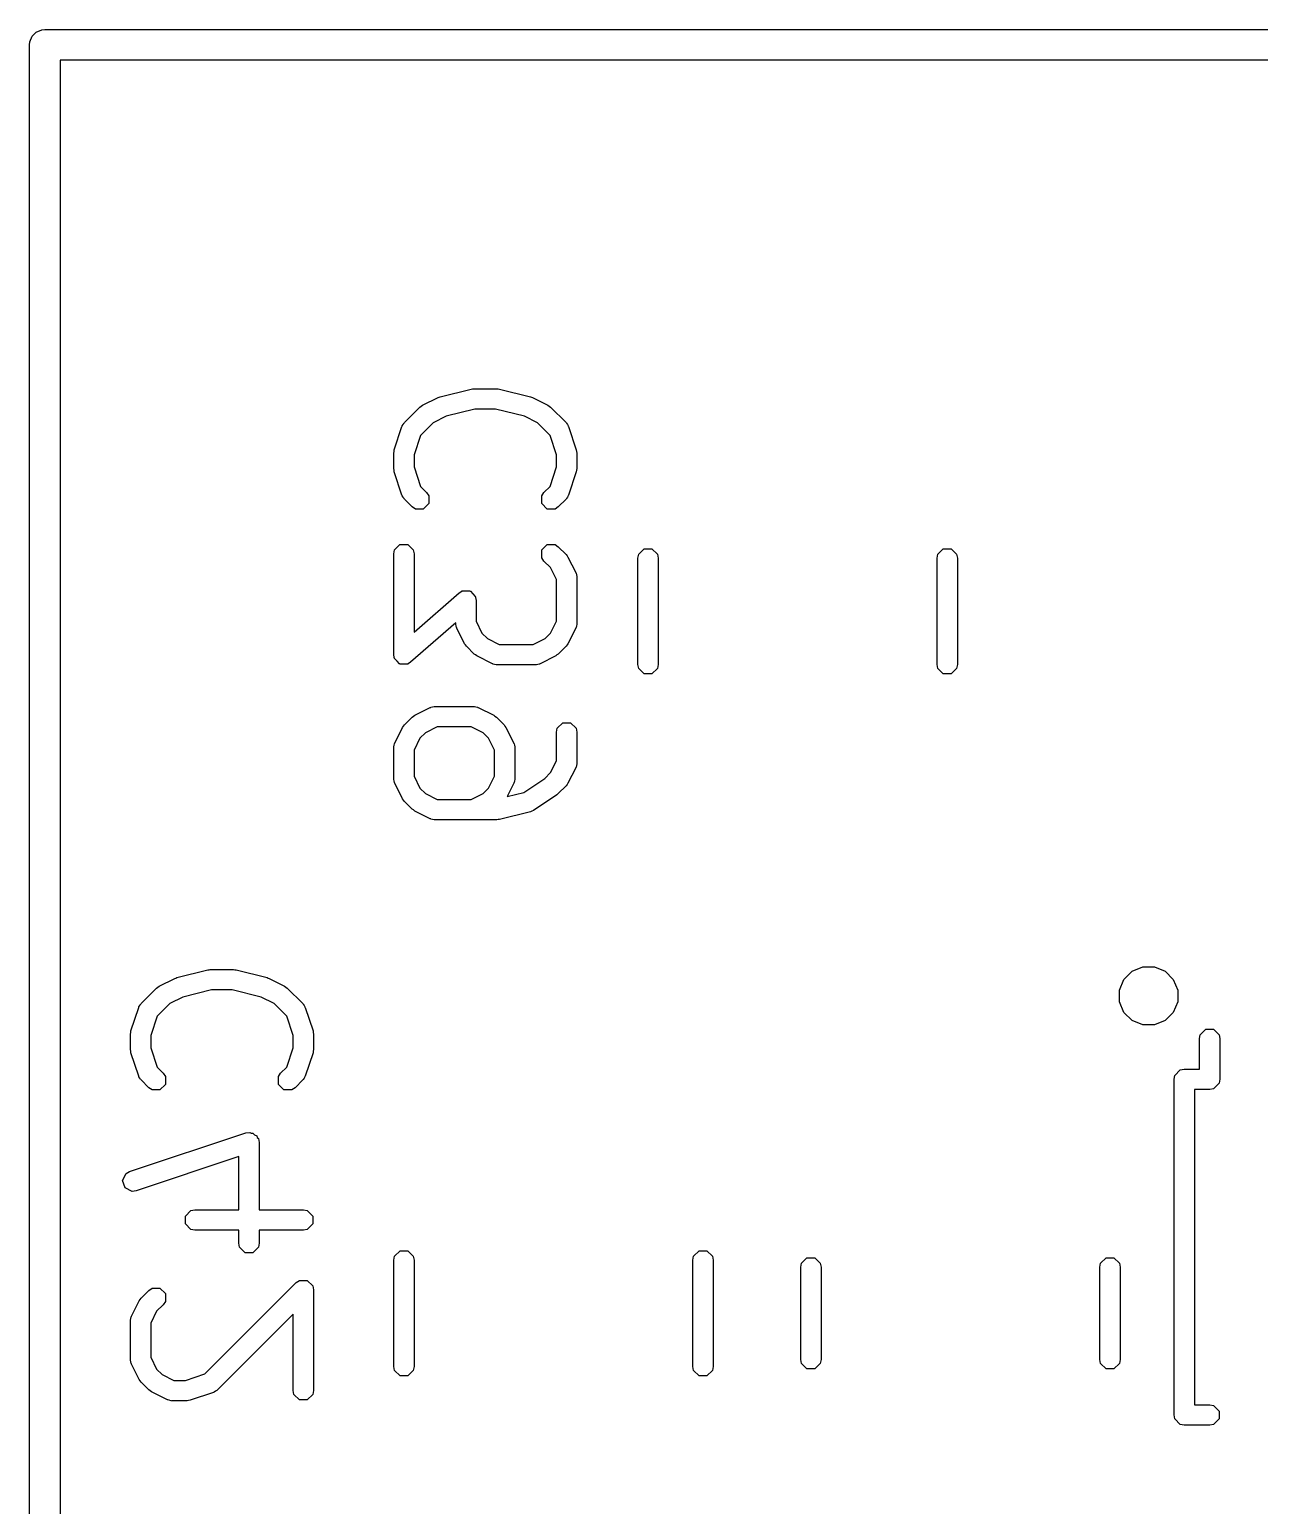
# Model space of a CAD drawing. Header units: inches. Extents: x 0.38 to 5.39, y 0.12 to 3.22.
# Drawn here: x 2.2819 to 2.5199, y 2.7489 to 3.0345 of the extents above; entities that cross this region are included whole.
import ezdxf

# ---------------------------------------------------------------- set-up
doc = ezdxf.new("R2010")
doc.units = ezdxf.units.IN
doc.header["$MEASUREMENT"] = 0
doc.layers.add('BLACK', color=250, linetype='CONTINUOUS')

msp = doc.modelspace()

# ---------------------------------------------------------------- linework, layer by layer
at = {"layer": 'BLACK', "linetype": 'CONTINUOUS'}
for p, q in [((2.28243, 3.03318), (2.28324, 3.03399)), ((2.28324, 3.03399), (2.28431, 3.03443)), ((2.28431, 3.03443), (2.28488, 3.03449)), ((2.28488, 3.03449), (2.78193, 3.03449)), ((2.28193, 3.03154), (2.28199, 3.03211)), ((2.28193, 2.53646), (2.28193, 3.03154)), ((2.28199, 3.03211), (2.28243, 3.03318)), ((2.28783, 3.02858), (2.28783, 2.53941)), ((2.77898, 3.02858), (2.28783, 3.02858)), ((2.36139, 2.96342), (2.36739, 2.96492)), ((2.36739, 2.96492), (2.36763, 2.96493)), ((2.36763, 2.96493), (2.36786, 2.96498)), ((2.36786, 2.96498), (2.37236, 2.96498)), ((2.37236, 2.96498), (2.3726, 2.96493)), ((2.3726, 2.96493), (2.37284, 2.96492)), ((2.37284, 2.96492), (2.37884, 2.96342)), ((2.35799, 2.96177), (2.36098, 2.96327)), ((2.36098, 2.96327), (2.36119, 2.96333)), ((2.36119, 2.96333), (2.36139, 2.96342)), ((2.37884, 2.96342), (2.37904, 2.96333)), ((2.37904, 2.96333), (2.37924, 2.96327)), ((2.37924, 2.96327), (2.38224, 2.96177)), ((2.35447, 2.95841), (2.35747, 2.96141)), ((2.35747, 2.96141), (2.35774, 2.96158)), ((2.35774, 2.96158), (2.35799, 2.96177)), ((2.36255, 2.95966), (2.36003, 2.9584)), ((2.36811, 2.96104), (2.36255, 2.95966)), ((2.37212, 2.96104), (2.36811, 2.96104)), ((2.37768, 2.95966), (2.37212, 2.96104)), ((2.3802, 2.9584), (2.37768, 2.95966)), ((2.38224, 2.96177), (2.38249, 2.96158)), ((2.38249, 2.96158), (2.38275, 2.96141)), ((2.38275, 2.96141), (2.38575, 2.95841)), ((2.3525, 2.95314), (2.354, 2.95764)), ((2.354, 2.95764), (2.35405, 2.95772)), ((2.35405, 2.95777), (2.35422, 2.95803)), ((2.35405, 2.95772), (2.35405, 2.95777)), ((2.35422, 2.95803), (2.35438, 2.9583)), ((2.35438, 2.9583), (2.35442, 2.95832)), ((2.35442, 2.95832), (2.35447, 2.95841)), ((2.36003, 2.9584), (2.35759, 2.95595)), ((2.38264, 2.95595), (2.3802, 2.9584)), ((2.38575, 2.95841), (2.38581, 2.95832)), ((2.38581, 2.95832), (2.38585, 2.9583)), ((2.38585, 2.9583), (2.38601, 2.95803)), ((2.38601, 2.95803), (2.38618, 2.95777)), ((2.38618, 2.95777), (2.38618, 2.95772)), ((2.38618, 2.95772), (2.38623, 2.95764)), ((2.38623, 2.95764), (2.38773, 2.95314)), ((2.35759, 2.95595), (2.35633, 2.95219)), ((2.38389, 2.95219), (2.38264, 2.95595)), ((2.3524, 2.95251), (2.35246, 2.95282)), ((2.3524, 2.94951), (2.3524, 2.95251)), ((2.35246, 2.95282), (2.3525, 2.95314)), ((2.35633, 2.95219), (2.35633, 2.94983)), ((2.38389, 2.94983), (2.38389, 2.95219)), ((2.38773, 2.95314), (2.38777, 2.95282)), ((2.38777, 2.95282), (2.38783, 2.95251)), ((2.38783, 2.95251), (2.38783, 2.94951)), ((2.35246, 2.9492), (2.3524, 2.94951)), ((2.3525, 2.94889), (2.35246, 2.9492)), ((2.354, 2.94439), (2.3525, 2.94889)), ((2.35633, 2.94983), (2.35759, 2.94608)), ((2.38264, 2.94608), (2.38389, 2.94983)), ((2.38773, 2.94889), (2.38623, 2.94439)), ((2.38777, 2.9492), (2.38773, 2.94889)), ((2.38783, 2.94951), (2.38777, 2.9492)), ((2.35759, 2.94608), (2.35876, 2.94491)), ((2.35876, 2.94491), (2.35918, 2.94427)), ((2.38104, 2.94427), (2.38147, 2.94491)), ((2.38147, 2.94491), (2.38264, 2.94608)), ((2.35405, 2.94431), (2.354, 2.94439)), ((2.35405, 2.94426), (2.35405, 2.94431)), ((2.35422, 2.944), (2.35405, 2.94426)), ((2.35438, 2.94373), (2.35422, 2.944)), ((2.35442, 2.94371), (2.35438, 2.94373)), ((2.35447, 2.94362), (2.35442, 2.94371)), ((2.35597, 2.94212), (2.35447, 2.94362)), ((2.35661, 2.9417), (2.35597, 2.94212)), ((2.35918, 2.94276), (2.35812, 2.9417)), ((2.35918, 2.94427), (2.35918, 2.94276)), ((2.38104, 2.94276), (2.38104, 2.94427)), ((2.38211, 2.9417), (2.38104, 2.94276)), ((2.38425, 2.94212), (2.38362, 2.9417)), ((2.38575, 2.94362), (2.38425, 2.94212)), ((2.38581, 2.94371), (2.38575, 2.94362)), ((2.38585, 2.94373), (2.38581, 2.94371)), ((2.38601, 2.944), (2.38585, 2.94373)), ((2.38618, 2.94426), (2.38601, 2.944)), ((2.38623, 2.94439), (2.38618, 2.94431)), ((2.38618, 2.94431), (2.38618, 2.94426)), ((2.35812, 2.9417), (2.35661, 2.9417)), ((2.38362, 2.9417), (2.38211, 2.9417)), ((2.3524, 2.93302), (2.35255, 2.93377)), ((2.35255, 2.93377), (2.35361, 2.93484)), ((2.35361, 2.93484), (2.35512, 2.93484)), ((2.35512, 2.93484), (2.35618, 2.93377)), ((2.35618, 2.93377), (2.35633, 2.93302)), ((2.38104, 2.93377), (2.38211, 2.93484)), ((2.38104, 2.93226), (2.38104, 2.93377)), ((2.38211, 2.93484), (2.38362, 2.93484)), ((2.38362, 2.93484), (2.38425, 2.93441)), ((2.38425, 2.93441), (2.38575, 2.93291)), ((2.3998, 2.93293), (2.40086, 2.93399)), ((2.40086, 2.93399), (2.40237, 2.93399)), ((2.40237, 2.93399), (2.40343, 2.93293)), ((2.45767, 2.93293), (2.45873, 2.93399)), ((2.45873, 2.93399), (2.46024, 2.93399)), ((2.46024, 2.93399), (2.46131, 2.93293)), ((2.3524, 2.91352), (2.3524, 2.93302)), ((2.35633, 2.93302), (2.35633, 2.91786)), ((2.38147, 2.93162), (2.38104, 2.93226)), ((2.38274, 2.93035), (2.38147, 2.93162)), ((2.38575, 2.93291), (2.38593, 2.93265)), ((2.38593, 2.93265), (2.38612, 2.9324)), ((2.38612, 2.9324), (2.38762, 2.9294)), ((2.39965, 2.93218), (2.3998, 2.93293)), ((2.39965, 2.9116), (2.39965, 2.93218)), ((2.40343, 2.93293), (2.40358, 2.93218)), ((2.40358, 2.93218), (2.40358, 2.9116)), ((2.45752, 2.93218), (2.45767, 2.93293)), ((2.45752, 2.9116), (2.45752, 2.93218)), ((2.46131, 2.93293), (2.46146, 2.93218)), ((2.46146, 2.93218), (2.46146, 2.9116)), ((2.38389, 2.92805), (2.38274, 2.93035)), ((2.38389, 2.91998), (2.38389, 2.92805)), ((2.38762, 2.9294), (2.38765, 2.9293)), ((2.38765, 2.9293), (2.38768, 2.92927)), ((2.38768, 2.92927), (2.38774, 2.92896)), ((2.38774, 2.92896), (2.38783, 2.92866)), ((2.38783, 2.92866), (2.38781, 2.92861)), ((2.38781, 2.92861), (2.38783, 2.92852)), ((2.38783, 2.92852), (2.38783, 2.91952)), ((2.35633, 2.91786), (2.36507, 2.9255)), ((2.36507, 2.9255), (2.36555, 2.92578)), ((2.36555, 2.92578), (2.36561, 2.92584)), ((2.36561, 2.92584), (2.36565, 2.92584)), ((2.36565, 2.92584), (2.36573, 2.92588)), ((2.36573, 2.92588), (2.36643, 2.92584)), ((2.36643, 2.92584), (2.36712, 2.92584)), ((2.36712, 2.92584), (2.36717, 2.92579)), ((2.36717, 2.92579), (2.36724, 2.92578)), ((2.36724, 2.92578), (2.36769, 2.92526)), ((2.36769, 2.92526), (2.36818, 2.92477)), ((2.36818, 2.92477), (2.3682, 2.92468)), ((2.3682, 2.92468), (2.36823, 2.92465)), ((2.36823, 2.92465), (2.36822, 2.92457)), ((2.36822, 2.92457), (2.36833, 2.92402)), ((2.36833, 2.92402), (2.36833, 2.91998)), ((2.3644, 2.91968), (2.35566, 2.91204)), ((2.3644, 2.91952), (2.3644, 2.91968)), ((2.36442, 2.91942), (2.3644, 2.91952)), ((2.3644, 2.91938), (2.36442, 2.91942)), ((2.36448, 2.91907), (2.3644, 2.91938)), ((2.36455, 2.91876), (2.36448, 2.91907)), ((2.36833, 2.91998), (2.36948, 2.91768)), ((2.38274, 2.91768), (2.38389, 2.91998)), ((2.38774, 2.91907), (2.38768, 2.91876)), ((2.38783, 2.91938), (2.38774, 2.91907)), ((2.38783, 2.91952), (2.38781, 2.91942)), ((2.38781, 2.91942), (2.38783, 2.91938)), ((2.36458, 2.91873), (2.36455, 2.91876)), ((2.3646, 2.91864), (2.36458, 2.91873)), ((2.3661, 2.91564), (2.3646, 2.91864)), ((2.36948, 2.91768), (2.37053, 2.91664)), ((2.37053, 2.91664), (2.37283, 2.91549)), ((2.3794, 2.91549), (2.3817, 2.91664)), ((2.3817, 2.91664), (2.38274, 2.91768)), ((2.38762, 2.91864), (2.38612, 2.91564)), ((2.38765, 2.91873), (2.38762, 2.91864)), ((2.38768, 2.91876), (2.38765, 2.91873)), ((2.35251, 2.91297), (2.3524, 2.91352)), ((2.3663, 2.91539), (2.3661, 2.91564)), ((2.36647, 2.91513), (2.3663, 2.91539)), ((2.36797, 2.91363), (2.36647, 2.91513)), ((2.36823, 2.91345), (2.36797, 2.91363)), ((2.36848, 2.91326), (2.36823, 2.91345)), ((2.37283, 2.91549), (2.3794, 2.91549)), ((2.38399, 2.91345), (2.38374, 2.91326)), ((2.38425, 2.91363), (2.38399, 2.91345)), ((2.38575, 2.91513), (2.38425, 2.91363)), ((2.38593, 2.91539), (2.38575, 2.91513)), ((2.38612, 2.91564), (2.38593, 2.91539)), ((2.3525, 2.91289), (2.35251, 2.91297)), ((2.35253, 2.91286), (2.3525, 2.91289)), ((2.35255, 2.91277), (2.35253, 2.91286)), ((2.35304, 2.91228), (2.35255, 2.91277)), ((2.35349, 2.91175), (2.35304, 2.91228)), ((2.35356, 2.91175), (2.35349, 2.91175)), ((2.35361, 2.9117), (2.35356, 2.91175)), ((2.35431, 2.9117), (2.35361, 2.9117)), ((2.355, 2.91165), (2.35431, 2.9117)), ((2.35508, 2.9117), (2.355, 2.91165)), ((2.35512, 2.9117), (2.35508, 2.9117)), ((2.35518, 2.91176), (2.35512, 2.9117)), ((2.35566, 2.91204), (2.35518, 2.91176)), ((2.37148, 2.91176), (2.36848, 2.91326)), ((2.37158, 2.91173), (2.37148, 2.91176)), ((2.37161, 2.9117), (2.37158, 2.91173)), ((2.37192, 2.91164), (2.37161, 2.9117)), ((2.37222, 2.91156), (2.37192, 2.91164)), ((2.37227, 2.91157), (2.37222, 2.91156)), ((2.37236, 2.91155), (2.37227, 2.91157)), ((2.37986, 2.91155), (2.37236, 2.91155)), ((2.37996, 2.91157), (2.37986, 2.91155)), ((2.38, 2.91156), (2.37996, 2.91157)), ((2.38031, 2.91164), (2.38, 2.91156)), ((2.38062, 2.9117), (2.38031, 2.91164)), ((2.38065, 2.91173), (2.38062, 2.9117)), ((2.38074, 2.91176), (2.38065, 2.91173)), ((2.38374, 2.91326), (2.38074, 2.91176)), ((2.3998, 2.91085), (2.39965, 2.9116)), ((2.40086, 2.90979), (2.3998, 2.91085)), ((2.40343, 2.91085), (2.40237, 2.90979)), ((2.40358, 2.9116), (2.40343, 2.91085)), ((2.45767, 2.91085), (2.45752, 2.9116)), ((2.45873, 2.90979), (2.45767, 2.91085)), ((2.46131, 2.91085), (2.46024, 2.90979)), ((2.46146, 2.9116), (2.46131, 2.91085)), ((2.40237, 2.90979), (2.40086, 2.90979)), ((2.46024, 2.90979), (2.45873, 2.90979)), ((2.35649, 2.90178), (2.35948, 2.90328)), ((2.35948, 2.90328), (2.35958, 2.90331)), ((2.35958, 2.90331), (2.35961, 2.90334)), ((2.35961, 2.90334), (2.35992, 2.9034)), ((2.35992, 2.9034), (2.36023, 2.90348)), ((2.36023, 2.90348), (2.36027, 2.90347)), ((2.36027, 2.90347), (2.36037, 2.90349)), ((2.36037, 2.90349), (2.36786, 2.90349)), ((2.36786, 2.90349), (2.36796, 2.90347)), ((2.36796, 2.90347), (2.368, 2.90348)), ((2.368, 2.90348), (2.36831, 2.9034)), ((2.36831, 2.9034), (2.36862, 2.90334)), ((2.36862, 2.90334), (2.36865, 2.90331)), ((2.36865, 2.90331), (2.36874, 2.90328)), ((2.36874, 2.90328), (2.37174, 2.90178)), ((2.35261, 2.8964), (2.35411, 2.8994)), ((2.35411, 2.8994), (2.3543, 2.89965)), ((2.3543, 2.89965), (2.35447, 2.89991)), ((2.35447, 2.89991), (2.35597, 2.90141)), ((2.35597, 2.90141), (2.35624, 2.90159)), ((2.35624, 2.90159), (2.35649, 2.90178)), ((2.36083, 2.89955), (2.35853, 2.8984)), ((2.3674, 2.89955), (2.36083, 2.89955)), ((2.3697, 2.8984), (2.3674, 2.89955)), ((2.37174, 2.90178), (2.37199, 2.90159)), ((2.37199, 2.90159), (2.37226, 2.90141)), ((2.37226, 2.90141), (2.37376, 2.89991)), ((2.37376, 2.89991), (2.37393, 2.89965)), ((2.37393, 2.89965), (2.37412, 2.8994)), ((2.37412, 2.8994), (2.37562, 2.8964)), ((2.38389, 2.89852), (2.38404, 2.89927)), ((2.38404, 2.89927), (2.38511, 2.90034)), ((2.38511, 2.90034), (2.38662, 2.90034)), ((2.38662, 2.90034), (2.38768, 2.89927)), ((2.38768, 2.89927), (2.38783, 2.89852)), ((2.35249, 2.89597), (2.35255, 2.89627)), ((2.35255, 2.89627), (2.35258, 2.89631)), ((2.35258, 2.89631), (2.35261, 2.8964)), ((2.35748, 2.89735), (2.35633, 2.89506)), ((2.35853, 2.8984), (2.35748, 2.89735)), ((2.37075, 2.89735), (2.3697, 2.8984)), ((2.37189, 2.89506), (2.37075, 2.89735)), ((2.37562, 2.8964), (2.37565, 2.89631)), ((2.37565, 2.89631), (2.37568, 2.89627)), ((2.37568, 2.89627), (2.37574, 2.89597)), ((2.38389, 2.89299), (2.38389, 2.89852)), ((2.38783, 2.89852), (2.38783, 2.89252)), ((2.3524, 2.89566), (2.35249, 2.89597)), ((2.35242, 2.89562), (2.3524, 2.89566)), ((2.3524, 2.89552), (2.35242, 2.89562)), ((2.3524, 2.88952), (2.3524, 2.89552)), ((2.35633, 2.89506), (2.35633, 2.88999)), ((2.37189, 2.88999), (2.37189, 2.89506)), ((2.37574, 2.89597), (2.37583, 2.89566)), ((2.37583, 2.89566), (2.37581, 2.89562)), ((2.37581, 2.89562), (2.37583, 2.89552)), ((2.37583, 2.89552), (2.37583, 2.88952)), ((2.38161, 2.88955), (2.38274, 2.89069)), ((2.38274, 2.89069), (2.38389, 2.89299)), ((2.38762, 2.89164), (2.38612, 2.88864)), ((2.38765, 2.89174), (2.38762, 2.89164)), ((2.38768, 2.89177), (2.38765, 2.89174)), ((2.38774, 2.89208), (2.38768, 2.89177)), ((2.38783, 2.89238), (2.38774, 2.89208)), ((2.38783, 2.89252), (2.38781, 2.89242)), ((2.38781, 2.89242), (2.38783, 2.89238)), ((2.35242, 2.88943), (2.3524, 2.88952)), ((2.3524, 2.88938), (2.35242, 2.88943)), ((2.35249, 2.88908), (2.3524, 2.88938)), ((2.35255, 2.88877), (2.35249, 2.88908)), ((2.35258, 2.88874), (2.35255, 2.88877)), ((2.35261, 2.88864), (2.35258, 2.88874)), ((2.35411, 2.88564), (2.35261, 2.88864)), ((2.35633, 2.88999), (2.35748, 2.88769)), ((2.35748, 2.88769), (2.35853, 2.88664)), ((2.3697, 2.88664), (2.37075, 2.88769)), ((2.37075, 2.88769), (2.37189, 2.88999)), ((2.37562, 2.88864), (2.37432, 2.88604)), ((2.37565, 2.88874), (2.37562, 2.88864)), ((2.37568, 2.88877), (2.37565, 2.88874)), ((2.37574, 2.88908), (2.37568, 2.88877)), ((2.37583, 2.88938), (2.37574, 2.88908)), ((2.37583, 2.88952), (2.37581, 2.88943)), ((2.37581, 2.88943), (2.37583, 2.88938)), ((2.37755, 2.88685), (2.38161, 2.88955)), ((2.38575, 2.88813), (2.38425, 2.88663)), ((2.38593, 2.88839), (2.38575, 2.88813)), ((2.38612, 2.88864), (2.38593, 2.88839)), ((2.3543, 2.88539), (2.35411, 2.88564)), ((2.35447, 2.88513), (2.3543, 2.88539)), ((2.35597, 2.88363), (2.35447, 2.88513)), ((2.35853, 2.88664), (2.36083, 2.88549)), ((2.36083, 2.88549), (2.3674, 2.88549)), ((2.3674, 2.88549), (2.3697, 2.88664)), ((2.37432, 2.88604), (2.37755, 2.88685)), ((2.38395, 2.88638), (2.37945, 2.88338)), ((2.38409, 2.88652), (2.38395, 2.88638)), ((2.38425, 2.88663), (2.38409, 2.88652)), ((2.35624, 2.88346), (2.35597, 2.88363)), ((2.35649, 2.88326), (2.35624, 2.88346)), ((2.35948, 2.88176), (2.35649, 2.88326)), ((2.37884, 2.88311), (2.37284, 2.88161)), ((2.37914, 2.88326), (2.37884, 2.88311)), ((2.37945, 2.88338), (2.37914, 2.88326)), ((2.35958, 2.88174), (2.35948, 2.88176)), ((2.35961, 2.8817), (2.35958, 2.88174)), ((2.35992, 2.88164), (2.35961, 2.8817)), ((2.36023, 2.88156), (2.35992, 2.88164)), ((2.36027, 2.88157), (2.36023, 2.88156)), ((2.36037, 2.88155), (2.36027, 2.88157)), ((2.37236, 2.88155), (2.36037, 2.88155)), ((2.3726, 2.8816), (2.37236, 2.88155)), ((2.37284, 2.88161), (2.3726, 2.8816)), ((2.30703, 2.84936), (2.31003, 2.85086)), ((2.31003, 2.85086), (2.31024, 2.85092)), ((2.31024, 2.85092), (2.31043, 2.85101)), ((2.31043, 2.85101), (2.31643, 2.85251)), ((2.31643, 2.85251), (2.31667, 2.85252)), ((2.31667, 2.85252), (2.31691, 2.85257)), ((2.31691, 2.85257), (2.32141, 2.85257)), ((2.32141, 2.85257), (2.32165, 2.85252)), ((2.32165, 2.85252), (2.32189, 2.85251)), ((2.32189, 2.85251), (2.32789, 2.85101)), ((2.32789, 2.85101), (2.32808, 2.85092)), ((2.32808, 2.85092), (2.32829, 2.85086)), ((2.32829, 2.85086), (2.33129, 2.84936)), ((2.49284, 2.8486), (2.49369, 2.85067)), ((2.49369, 2.85067), (2.49528, 2.85225)), ((2.49528, 2.85225), (2.49735, 2.85311)), ((2.49735, 2.85311), (2.49958, 2.85311)), ((2.49958, 2.85311), (2.50165, 2.85225)), ((2.50165, 2.85225), (2.50323, 2.85067)), ((2.50323, 2.85067), (2.50409, 2.8486)), ((2.30352, 2.846), (2.30652, 2.849)), ((2.30652, 2.849), (2.30678, 2.84917)), ((2.30678, 2.84917), (2.30703, 2.84936)), ((2.31715, 2.84863), (2.3116, 2.84725)), ((2.32117, 2.84863), (2.31715, 2.84863)), ((2.32672, 2.84725), (2.32117, 2.84863)), ((2.33129, 2.84936), (2.33154, 2.84917)), ((2.33154, 2.84917), (2.3318, 2.849)), ((2.3318, 2.849), (2.3348, 2.846)), ((2.49284, 2.84636), (2.49284, 2.8486)), ((2.50409, 2.8486), (2.50409, 2.84636)), ((2.30155, 2.84073), (2.30305, 2.84523)), ((2.30305, 2.84523), (2.30309, 2.84531)), ((2.30309, 2.84536), (2.30327, 2.84562)), ((2.30309, 2.84531), (2.30309, 2.84536)), ((2.30327, 2.84562), (2.30343, 2.84589)), ((2.30343, 2.84589), (2.30347, 2.84591)), ((2.30347, 2.84591), (2.30352, 2.846)), ((2.30908, 2.84599), (2.30663, 2.84354)), ((2.3116, 2.84725), (2.30908, 2.84599)), ((2.32924, 2.84599), (2.32672, 2.84725)), ((2.33169, 2.84354), (2.32924, 2.84599)), ((2.3348, 2.846), (2.33486, 2.84591)), ((2.33486, 2.84591), (2.3349, 2.84589)), ((2.3349, 2.84589), (2.33505, 2.84562)), ((2.33505, 2.84562), (2.33523, 2.84536)), ((2.33523, 2.84536), (2.33523, 2.84531)), ((2.33523, 2.84531), (2.33528, 2.84523)), ((2.33528, 2.84523), (2.33678, 2.84073)), ((2.49369, 2.84429), (2.49284, 2.84636)), ((2.50409, 2.84636), (2.50323, 2.84429)), ((2.30663, 2.84354), (2.30538, 2.83979)), ((2.33294, 2.83979), (2.33169, 2.84354)), ((2.49528, 2.84271), (2.49369, 2.84429)), ((2.49735, 2.84185), (2.49528, 2.84271)), ((2.50165, 2.84271), (2.49958, 2.84185)), ((2.50323, 2.84429), (2.50165, 2.84271)), ((2.30144, 2.8401), (2.30151, 2.84041)), ((2.30144, 2.8371), (2.30144, 2.8401)), ((2.30151, 2.84041), (2.30155, 2.84073)), ((2.30538, 2.83979), (2.30538, 2.83742)), ((2.33294, 2.83742), (2.33294, 2.83979)), ((2.33678, 2.84073), (2.33682, 2.84041)), ((2.33682, 2.84041), (2.33688, 2.8401)), ((2.33688, 2.8401), (2.33688, 2.8371)), ((2.49958, 2.84185), (2.49735, 2.84185)), ((2.50831, 2.83921), (2.50846, 2.83997)), ((2.50831, 2.83331), (2.50831, 2.83921)), ((2.50846, 2.83997), (2.50952, 2.84103)), ((2.50952, 2.84103), (2.51103, 2.84103)), ((2.51103, 2.84103), (2.51209, 2.83997)), ((2.51209, 2.83997), (2.51224, 2.83921)), ((2.51224, 2.83921), (2.51224, 2.83134)), ((2.30151, 2.8368), (2.30144, 2.8371)), ((2.30155, 2.83648), (2.30151, 2.8368)), ((2.30305, 2.83198), (2.30155, 2.83648)), ((2.30538, 2.83742), (2.30663, 2.83367)), ((2.33169, 2.83367), (2.33294, 2.83742)), ((2.33678, 2.83648), (2.33528, 2.83198)), ((2.33682, 2.8368), (2.33678, 2.83648)), ((2.33688, 2.8371), (2.33682, 2.8368)), ((2.30663, 2.83367), (2.3078, 2.8325)), ((2.33052, 2.8325), (2.33169, 2.83367)), ((2.30309, 2.8319), (2.30305, 2.83198)), ((2.30309, 2.83185), (2.30309, 2.8319)), ((2.30327, 2.83159), (2.30309, 2.83185)), ((2.30343, 2.83132), (2.30327, 2.83159)), ((2.30347, 2.8313), (2.30343, 2.83132)), ((2.30352, 2.83121), (2.30347, 2.8313)), ((2.30502, 2.82971), (2.30352, 2.83121)), ((2.3078, 2.8325), (2.30823, 2.83186)), ((2.30823, 2.83186), (2.30823, 2.83035)), ((2.33009, 2.83186), (2.33052, 2.8325)), ((2.33009, 2.83035), (2.33009, 2.83186)), ((2.3348, 2.83121), (2.3333, 2.82971)), ((2.33486, 2.8313), (2.3348, 2.83121)), ((2.3349, 2.83132), (2.33486, 2.8313)), ((2.33505, 2.83159), (2.3349, 2.83132)), ((2.33523, 2.83185), (2.33505, 2.83159)), ((2.33528, 2.83198), (2.33523, 2.8319)), ((2.33523, 2.8319), (2.33523, 2.83185)), ((2.50339, 2.83134), (2.50354, 2.83209)), ((2.50339, 2.76638), (2.50339, 2.83134)), ((2.50354, 2.83209), (2.5046, 2.83316)), ((2.5046, 2.83316), (2.50535, 2.83331)), ((2.50535, 2.83331), (2.50831, 2.83331)), ((2.51209, 2.83059), (2.51103, 2.82952)), ((2.51224, 2.83134), (2.51209, 2.83059)), ((2.30566, 2.82929), (2.30502, 2.82971)), ((2.30717, 2.82929), (2.30566, 2.82929)), ((2.30823, 2.83035), (2.30717, 2.82929)), ((2.33116, 2.82929), (2.33009, 2.83035)), ((2.33266, 2.82929), (2.33116, 2.82929)), ((2.3333, 2.82971), (2.33266, 2.82929)), ((2.51028, 2.82937), (2.50732, 2.82937)), ((2.50732, 2.82937), (2.50732, 2.76835)), ((2.51103, 2.82952), (2.51028, 2.82937)), ((2.30129, 2.81348), (2.32379, 2.82097)), ((2.32379, 2.82097), (2.32455, 2.82107)), ((2.32455, 2.82107), (2.32484, 2.82093)), ((2.32484, 2.82093), (2.32516, 2.82093)), ((2.32516, 2.82093), (2.32549, 2.8206)), ((2.32549, 2.8206), (2.3259, 2.8204)), ((2.3259, 2.8204), (2.326, 2.82009)), ((2.326, 2.82009), (2.32623, 2.81986)), ((2.32623, 2.81986), (2.32638, 2.81911)), ((2.32638, 2.81911), (2.32638, 2.80608)), ((2.32244, 2.81638), (2.30254, 2.80974)), ((2.32244, 2.80608), (2.32244, 2.81638)), ((2.30062, 2.8131), (2.30129, 2.81348)), ((2.29995, 2.81175), (2.30062, 2.8131)), ((2.30043, 2.81032), (2.29995, 2.81175)), ((2.30177, 2.80964), (2.30043, 2.81032)), ((2.30254, 2.80974), (2.30177, 2.80964)), ((2.31209, 2.80486), (2.31316, 2.80593)), ((2.31209, 2.80336), (2.31209, 2.80486)), ((2.31316, 2.80593), (2.31391, 2.80608)), ((2.31391, 2.80608), (2.32244, 2.80608)), ((2.32638, 2.80608), (2.33491, 2.80608)), ((2.33491, 2.80608), (2.33566, 2.80593)), ((2.33566, 2.80593), (2.33673, 2.80486)), ((2.33673, 2.80486), (2.33673, 2.80336)), ((2.31316, 2.80229), (2.31209, 2.80336)), ((2.31391, 2.80214), (2.31316, 2.80229)), ((2.32244, 2.80214), (2.31391, 2.80214)), ((2.32244, 2.79961), (2.32244, 2.80214)), ((2.33491, 2.80214), (2.32638, 2.80214)), ((2.32638, 2.80214), (2.32638, 2.79961)), ((2.33566, 2.80229), (2.33491, 2.80214)), ((2.33673, 2.80336), (2.33566, 2.80229)), ((2.32259, 2.79886), (2.32244, 2.79961)), ((2.32638, 2.79961), (2.32623, 2.79886)), ((2.32366, 2.79779), (2.32259, 2.79886)), ((2.32516, 2.79779), (2.32366, 2.79779)), ((2.32623, 2.79886), (2.32516, 2.79779)), ((2.3524, 2.79635), (2.35255, 2.7971)), ((2.3524, 2.77578), (2.3524, 2.79635)), ((2.35255, 2.7971), (2.35362, 2.79817)), ((2.35362, 2.79817), (2.35512, 2.79817)), ((2.35512, 2.79817), (2.35619, 2.7971)), ((2.35619, 2.7971), (2.35634, 2.79635)), ((2.35634, 2.79635), (2.35634, 2.77578)), ((2.41028, 2.79635), (2.41043, 2.7971)), ((2.41028, 2.77578), (2.41028, 2.79635)), ((2.41043, 2.7971), (2.41149, 2.79817)), ((2.41149, 2.79817), (2.413, 2.79817)), ((2.413, 2.79817), (2.41406, 2.7971)), ((2.41406, 2.7971), (2.41421, 2.79635)), ((2.41421, 2.79635), (2.41421, 2.77578)), ((2.43129, 2.79576), (2.43236, 2.79682)), ((2.43236, 2.79682), (2.43386, 2.79682)), ((2.43386, 2.79682), (2.43493, 2.79576)), ((2.48917, 2.79576), (2.49023, 2.79682)), ((2.49023, 2.79682), (2.49174, 2.79682)), ((2.49174, 2.79682), (2.4928, 2.79576)), ((2.43114, 2.795), (2.43129, 2.79576)), ((2.43114, 2.77712), (2.43114, 2.795)), ((2.43493, 2.79576), (2.43508, 2.795)), ((2.43508, 2.795), (2.43508, 2.77712)), ((2.48902, 2.795), (2.48917, 2.79576)), ((2.48902, 2.77712), (2.48902, 2.795)), ((2.4928, 2.79576), (2.49295, 2.795)), ((2.49295, 2.795), (2.49295, 2.77712)), ((2.30352, 2.789), (2.30502, 2.7905)), ((2.30502, 2.7905), (2.30566, 2.79093)), ((2.30566, 2.79093), (2.30717, 2.79093)), ((2.30717, 2.79093), (2.30823, 2.78986)), ((2.31585, 2.77433), (2.33352, 2.792)), ((2.33352, 2.792), (2.33416, 2.79243)), ((2.33416, 2.79243), (2.33566, 2.79243)), ((2.33566, 2.79243), (2.33673, 2.79136)), ((2.33673, 2.79136), (2.33688, 2.79061)), ((2.33688, 2.79061), (2.33688, 2.77111)), ((2.30165, 2.78549), (2.30315, 2.78849)), ((2.30315, 2.78849), (2.30335, 2.78874)), ((2.30335, 2.78874), (2.30352, 2.789)), ((2.3078, 2.78772), (2.30653, 2.78645)), ((2.30823, 2.78836), (2.3078, 2.78772)), ((2.30823, 2.78986), (2.30823, 2.78836)), ((2.30145, 2.78475), (2.30153, 2.78506)), ((2.30153, 2.78506), (2.30159, 2.78536)), ((2.30159, 2.78536), (2.30163, 2.7854)), ((2.30163, 2.7854), (2.30165, 2.78549)), ((2.30653, 2.78645), (2.30538, 2.78415)), ((2.33294, 2.78586), (2.3183, 2.77122)), ((2.33294, 2.77111), (2.33294, 2.78586)), ((2.30144, 2.78461), (2.30146, 2.78471)), ((2.30144, 2.77711), (2.30144, 2.78461)), ((2.30146, 2.78471), (2.30145, 2.78475)), ((2.30538, 2.78415), (2.30538, 2.77758)), ((2.30146, 2.77702), (2.30144, 2.77711)), ((2.30145, 2.77697), (2.30146, 2.77702)), ((2.30153, 2.77667), (2.30145, 2.77697)), ((2.30159, 2.77636), (2.30153, 2.77667)), ((2.30163, 2.77633), (2.30159, 2.77636)), ((2.30165, 2.77623), (2.30163, 2.77633)), ((2.30315, 2.77323), (2.30165, 2.77623)), ((2.30538, 2.77758), (2.30653, 2.77528)), ((2.43129, 2.77637), (2.43114, 2.77712)), ((2.43236, 2.7753), (2.43129, 2.77637)), ((2.43493, 2.77637), (2.43386, 2.7753)), ((2.43508, 2.77712), (2.43493, 2.77637)), ((2.48917, 2.77637), (2.48902, 2.77712)), ((2.49023, 2.7753), (2.48917, 2.77637)), ((2.4928, 2.77637), (2.49174, 2.7753)), ((2.49295, 2.77712), (2.4928, 2.77637)), ((2.30653, 2.77528), (2.30758, 2.77423)), ((2.30758, 2.77423), (2.30988, 2.77308)), ((2.31209, 2.77308), (2.31585, 2.77433)), ((2.35255, 2.77502), (2.3524, 2.77578)), ((2.35362, 2.77396), (2.35255, 2.77502)), ((2.35512, 2.77396), (2.35362, 2.77396)), ((2.35619, 2.77502), (2.35512, 2.77396)), ((2.35634, 2.77578), (2.35619, 2.77502)), ((2.41043, 2.77502), (2.41028, 2.77578)), ((2.41149, 2.77396), (2.41043, 2.77502)), ((2.413, 2.77396), (2.41149, 2.77396)), ((2.41406, 2.77502), (2.413, 2.77396)), ((2.41421, 2.77578), (2.41406, 2.77502)), ((2.43386, 2.7753), (2.43236, 2.7753)), ((2.49174, 2.7753), (2.49023, 2.7753)), ((2.30335, 2.77298), (2.30315, 2.77323)), ((2.30352, 2.77272), (2.30335, 2.77298)), ((2.30502, 2.77122), (2.30352, 2.77272)), ((2.30528, 2.77105), (2.30502, 2.77122)), ((2.30553, 2.77085), (2.30528, 2.77105)), ((2.30853, 2.76935), (2.30553, 2.77085)), ((2.30988, 2.77308), (2.31209, 2.77308)), ((2.31753, 2.77075), (2.31303, 2.76925)), ((2.31762, 2.77079), (2.31753, 2.77075)), ((2.31766, 2.77079), (2.31762, 2.77079)), ((2.31793, 2.77097), (2.31766, 2.77079)), ((2.3182, 2.77113), (2.31793, 2.77097)), ((2.31822, 2.77117), (2.3182, 2.77113)), ((2.3183, 2.77122), (2.31822, 2.77117)), ((2.33309, 2.77036), (2.33294, 2.77111)), ((2.33688, 2.77111), (2.33673, 2.77036)), ((2.30863, 2.76933), (2.30853, 2.76935)), ((2.30866, 2.76929), (2.30863, 2.76933)), ((2.30897, 2.76923), (2.30866, 2.76929)), ((2.30927, 2.76915), (2.30897, 2.76923)), ((2.30932, 2.76916), (2.30927, 2.76915)), ((2.30941, 2.76914), (2.30932, 2.76916)), ((2.31241, 2.76914), (2.30941, 2.76914)), ((2.31272, 2.76921), (2.31241, 2.76914)), ((2.31303, 2.76925), (2.31272, 2.76921)), ((2.33416, 2.76929), (2.33309, 2.77036)), ((2.33566, 2.76929), (2.33416, 2.76929)), ((2.33673, 2.77036), (2.33566, 2.76929)), ((2.50732, 2.76835), (2.51028, 2.76835)), ((2.51028, 2.76835), (2.51103, 2.7682)), ((2.51103, 2.7682), (2.51209, 2.76713)), ((2.50354, 2.76562), (2.50339, 2.76638)), ((2.5046, 2.76456), (2.50354, 2.76562)), ((2.51209, 2.76562), (2.51103, 2.76456)), ((2.51209, 2.76713), (2.51209, 2.76562)), ((2.50535, 2.76441), (2.5046, 2.76456)), ((2.51028, 2.76441), (2.50535, 2.76441)), ((2.51103, 2.76456), (2.51028, 2.76441))]:
    msp.add_line(p, q, dxfattribs=at)

doc.saveas('drawing.dxf')
